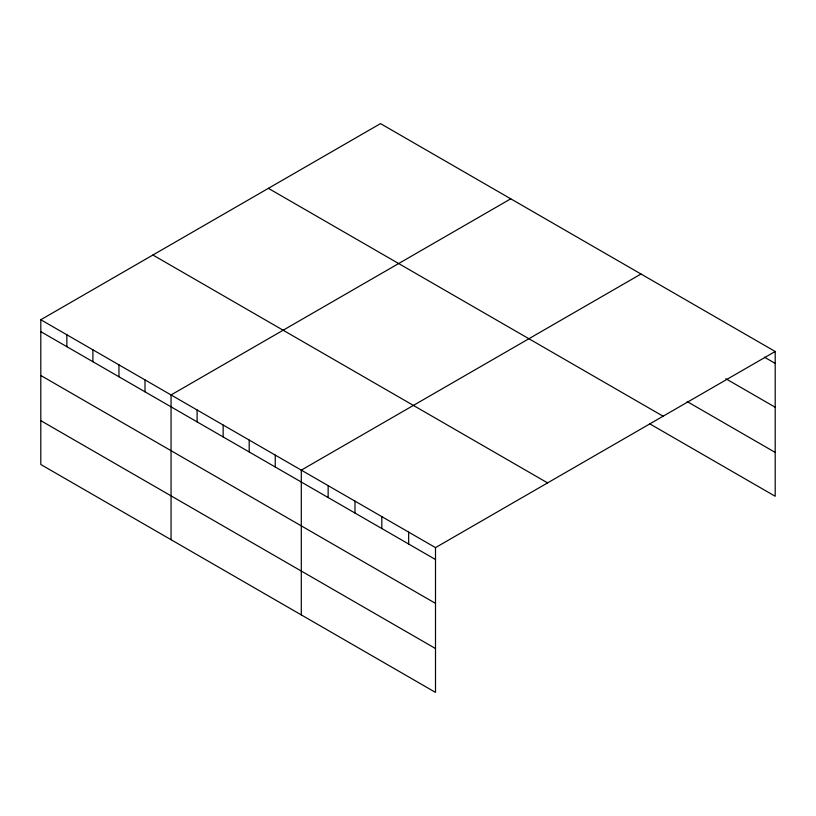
<?xml version="1.0" encoding="UTF-8"?>
<svg xmlns="http://www.w3.org/2000/svg" width="816" height="816" viewBox="0 0 816 816"><rect width="100%" height="100%" fill="white"/><g stroke="black" fill="none" stroke-linecap="round" stroke-linejoin="round"><path stroke-width="1.22" d="M435.499 603.361L435.499 547.618L40.8 319.739L40.8 464.508L435.499 692.386L435.499 603.361L40.8 375.482M649.587 423.739L775.2 496.261L775.2 351.492L380.501 123.614L40.8 319.739M510.755 198.818L171.054 394.944L171.054 539.702M640.999 274.013L301.298 470.138L301.298 614.907M435.499 547.618L775.2 351.492M764.459 357.194L775.2 363.395M725.812 378.726L775.2 407.235M687.164 401.584L775.2 452.411M268.403 188.343L663.102 416.211M152.898 255.02L547.597 482.899M40.8 331.643L435.499 559.521M40.8 420.658L435.499 648.536M408.663 532.124L408.663 544.027M381.817 516.63L381.817 528.523M354.98 501.136L354.98 513.029M328.144 485.642L328.144 497.536M275.247 455.104L275.247 466.997M249.196 440.059L249.196 451.962M223.145 425.024L223.145 436.917M197.105 409.979L197.105 421.882M145.003 379.899L145.003 391.802M118.952 364.864L118.952 376.757M92.902 349.819L92.902 361.723M66.851 334.784L66.851 346.678"/></g></svg>
